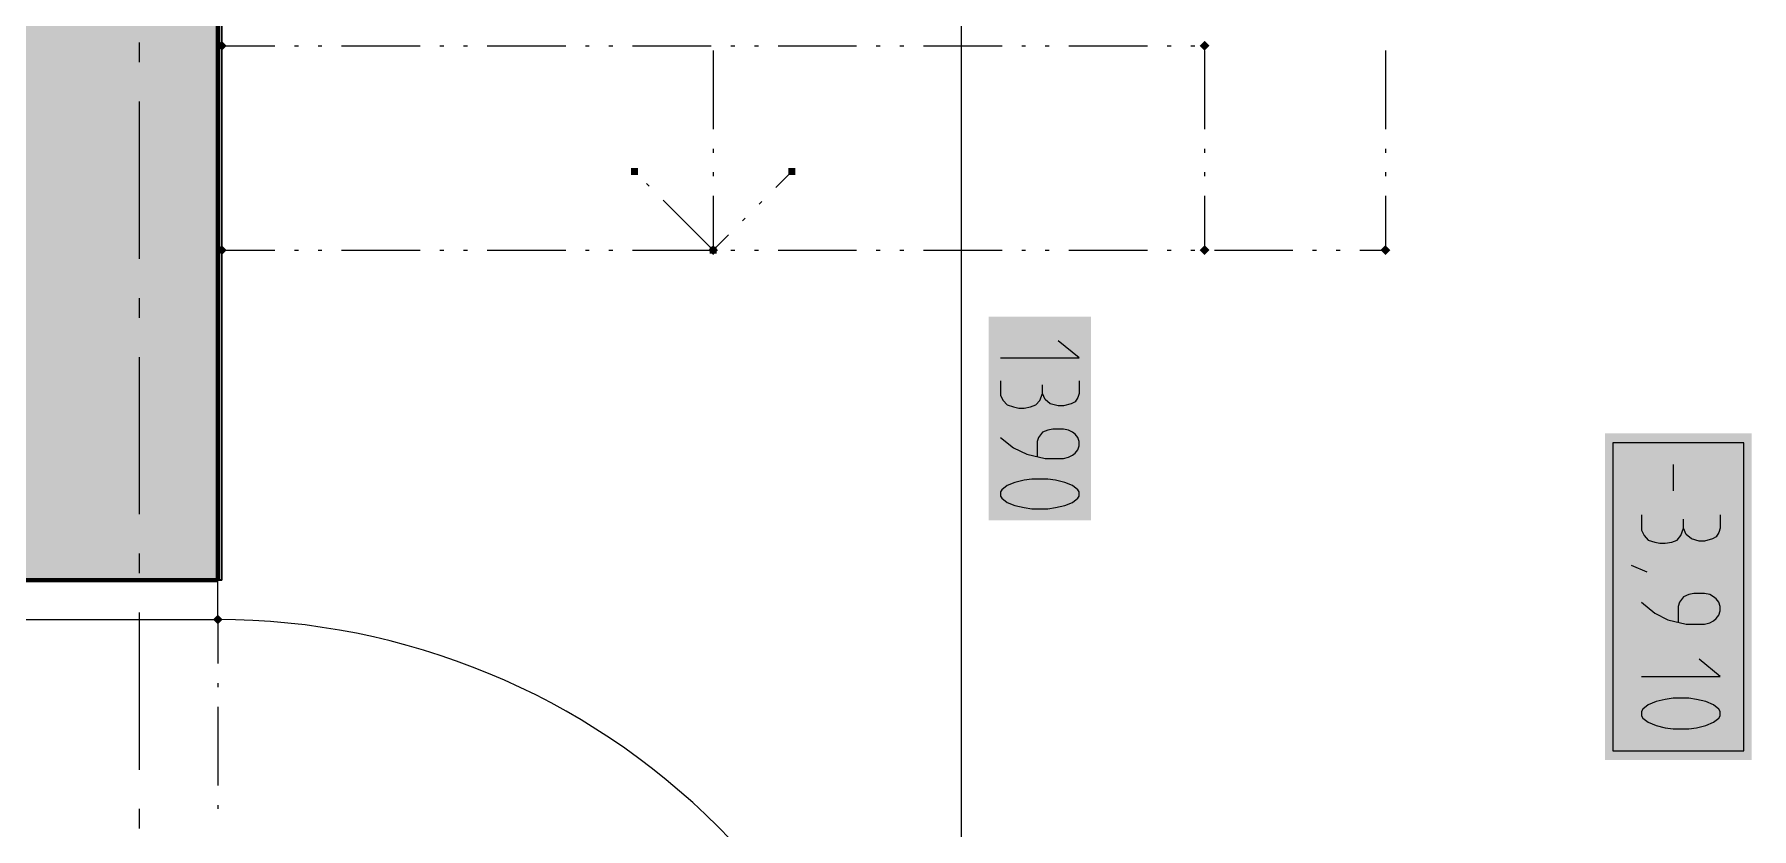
# Model space of a CAD drawing. Header units: millimetres. Extents: x 0 to 594, y 0 to 420.
# Drawn here: x 398.18 to 415.38, y 259.65 to 267.6 of the extents above; entities that cross this region are included whole.
import ezdxf

# ---------------------------------------------------------------- set-up
doc = ezdxf.new("R2010")
doc.units = ezdxf.units.MM
doc.header["$LTSCALE"] = 8
for name, color, linetype in [('PDF_Dvere', 7, 'Continuous'), ('PDF_Koty delkove', 7, 'Continuous'), ('PDF_Koty vyskove-pudorysy', 7, 'Continuous'), ('PDF_Omitka', 7, 'Continuous'), ('PDF_Osy hlavni', 7, 'Continuous'), ('PDF_Schody 2D', 7, 'Continuous'), ('PDF_Steny obvodove nosne', 7, 'Continuous')]:
    doc.layers.add(name, color=color, linetype=linetype)

msp = doc.modelspace()

# ---------------------------------------------------------------- linework, layer by layer
at = {"layer": 'PDF_Dvere', "lineweight": 25}
msp.add_lwpolyline([(398.051, 262.134), (398.051, 261.74), (400.02, 261.74), (400.02, 262.134)], close=True, dxfattribs=at)
msp.add_lwpolyline([(400.02, 254.764), (400.02, 254.654), (407.106, 254.654, 0.414214), (400.02, 261.74), (400.02, 261.299)], format="xyb", dxfattribs=at)
for points in [[(400.02, 261.102), (400.02, 261.063)], [(400.02, 260.866), (400.02, 260.079)], [(400.02, 259.882), (400.02, 259.843)]]:
    msp.add_lwpolyline(points, dxfattribs=at)
at = {"layer": 'PDF_Dvere', "lineweight": 25, "transparency": 33554559}
msp.add_solid([(400.02, 261.789), (400.069, 261.74), (399.971, 261.74), (400.02, 261.691)], dxfattribs=at)
at = {"layer": 'PDF_Koty delkove', "lineweight": 18}
for points in [[(407.464, 299.614), (407.464, 295.179), (407.464, 287.961), (407.464, 285.437), (407.464, 269.22), (407.464, 258.288), (407.464, 252.213)], [(407.858, 264.363), (408.645, 264.363), (408.436, 264.531)], [(407.858, 264.132), (407.858, 263.985), (407.884, 263.933), (407.924, 263.891), (407.989, 263.87), (408.042, 263.859), (408.095, 263.859), (408.16, 263.87), (408.212, 263.891), (408.251, 263.933), (408.278, 264.006)], [(408.645, 264.132), (408.645, 264.006), (408.633, 263.964), (408.606, 263.922), (408.566, 263.901), (408.488, 263.88), (408.436, 263.88), (408.357, 263.901), (408.304, 263.943), (408.278, 264.006), (408.278, 264.09)], [(407.858, 263.565), (407.989, 263.46), (408.121, 263.397), (408.304, 263.355), (408.488, 263.355), (408.54, 263.366), (408.58, 263.387), (408.606, 263.407), (408.633, 263.439), (408.645, 263.481), (408.645, 263.523), (408.633, 263.565), (408.606, 263.596), (408.58, 263.617), (408.54, 263.639), (408.488, 263.649), (408.383, 263.649), (408.331, 263.639), (408.278, 263.617), (408.239, 263.565), (408.225, 263.523), (408.225, 263.376)], [(408.331, 263.145), (408.173, 263.145), (408.095, 263.135), (408.003, 263.113), (407.924, 263.082), (407.871, 263.04), (407.858, 263.019), (407.858, 262.977), (407.871, 262.956), (407.924, 262.914), (408.003, 262.883), (408.095, 262.862), (408.173, 262.851)], [(408.173, 262.851), (408.331, 262.851), (408.409, 262.862), (408.501, 262.883), (408.58, 262.914), (408.633, 262.956), (408.645, 262.977), (408.645, 263.019), (408.633, 263.04), (408.58, 263.082), (408.501, 263.113), (408.409, 263.135), (408.331, 263.145)]]:
    msp.add_lwpolyline(points, dxfattribs=at)
at = {"layer": 'PDF_Koty delkove', "color": 7, "lineweight": 18, "true_color": 0xffffff, "transparency": 33554559}
msp.add_solid([(407.74, 264.775), (407.74, 262.733), (408.763, 264.775), (408.763, 262.733)], dxfattribs=at)
at = {"layer": 'PDF_Koty vyskove-pudorysy', "lineweight": 18}
msp.add_lwpolyline([(413.99, 263.511), (413.99, 260.427), (415.302, 260.427), (415.302, 263.511)], close=True, dxfattribs=at)
for points in [[(414.594, 263.292), (414.594, 263.029)], [(414.278, 262.789), (414.278, 262.636), (414.305, 262.581), (414.344, 262.537), (414.41, 262.516), (414.462, 262.505), (414.515, 262.505), (414.581, 262.516), (414.633, 262.537), (414.672, 262.581), (414.699, 262.657)], [(415.066, 262.789), (415.066, 262.657), (415.053, 262.614), (415.026, 262.57), (414.987, 262.548), (414.909, 262.526), (414.856, 262.526), (414.777, 262.548), (414.725, 262.592), (414.699, 262.657), (414.699, 262.745)], [(414.174, 262.286), (414.331, 262.22)], [(414.278, 261.914), (414.41, 261.804), (414.541, 261.739), (414.725, 261.695), (414.909, 261.695), (414.961, 261.706), (415, 261.728), (415.026, 261.75), (415.053, 261.783), (415.066, 261.827), (415.066, 261.87), (415.053, 261.914), (415.026, 261.947), (415, 261.968), (414.961, 261.991), (414.909, 262.002), (414.803, 262.002), (414.751, 261.991), (414.699, 261.968), (414.659, 261.914), (414.646, 261.87), (414.646, 261.717)], [(414.278, 261.17), (415.066, 261.17), (414.856, 261.345)], [(415.053, 260.754), (415.066, 260.777), (415.066, 260.82), (415.053, 260.842), (415, 260.886), (414.922, 260.918), (414.829, 260.941), (414.751, 260.952), (414.594, 260.952), (414.515, 260.941), (414.423, 260.918), (414.344, 260.886), (414.292, 260.842), (414.278, 260.82), (414.278, 260.777), (414.292, 260.754), (414.344, 260.711), (414.423, 260.678), (414.515, 260.657), (414.594, 260.645)], [(414.594, 260.645), (414.751, 260.645), (414.829, 260.657), (414.922, 260.678), (415, 260.711), (415.053, 260.754)]]:
    msp.add_lwpolyline(points, dxfattribs=at)
at = {"layer": 'PDF_Koty vyskove-pudorysy', "color": 7, "lineweight": 18, "true_color": 0xffffff, "transparency": 33554559}
msp.add_solid([(413.911, 263.605), (413.911, 260.332), (415.381, 263.605), (415.381, 260.332)], dxfattribs=at)
at = {"layer": 'PDF_Omitka', "lineweight": 35}
for points in [[(400.059, 262.134), (400.059, 299.614), (400.059, 299.653), (400.02, 299.653), (400.02, 262.134)], [(400.059, 262.134), (400.02, 262.134)]]:
    msp.add_lwpolyline(points, dxfattribs=at)
at = {"layer": 'PDF_Osy hlavni', "lineweight": 18}
for points in [[(399.232, 267.52), (399.232, 267.323)], [(399.232, 266.929), (399.232, 265.354)], [(399.232, 264.961), (399.232, 264.764)], [(399.232, 264.37), (399.232, 262.795)], [(399.232, 262.402), (399.232, 262.205)], [(399.232, 261.811), (399.232, 260.236)], [(399.232, 259.843), (399.232, 259.646)]]:
    msp.add_lwpolyline(points, dxfattribs=at)
at = {"layer": 'PDF_Schody 2D', "lineweight": 25}
for points in [[(400.059, 267.488), (400.59, 267.488)], [(400.059, 267.441), (400.059, 266.654)], [(400.787, 267.488), (400.827, 267.488)], [(401.023, 267.488), (401.063, 267.488)], [(401.26, 267.488), (402.047, 267.488)], [(402.244, 267.488), (402.283, 267.488)], [(402.48, 267.488), (402.52, 267.488)], [(402.716, 267.488), (403.504, 267.488)], [(403.701, 267.488), (403.74, 267.488)], [(403.937, 267.488), (403.976, 267.488)], [(404.173, 267.488), (404.96, 267.488)], [(404.98, 267.441), (404.98, 266.654)], [(405.157, 267.488), (405.197, 267.488)], [(405.394, 267.488), (405.433, 267.488)], [(405.63, 267.488), (406.417, 267.488)], [(406.614, 267.488), (406.653, 267.488)], [(406.85, 267.488), (406.89, 267.488)], [(407.086, 267.488), (407.874, 267.488)], [(408.071, 267.488), (408.11, 267.488)], [(408.307, 267.488), (408.346, 267.488)], [(408.543, 267.488), (409.331, 267.488)], [(409.527, 267.488), (409.567, 267.488)], [(409.764, 267.488), (409.803, 267.488)], [(409.902, 267.441), (409.902, 266.654)], [(411.713, 267.441), (411.713, 266.654)], [(400.059, 266.457), (400.059, 266.417)], [(404.98, 266.457), (404.98, 266.417)], [(409.902, 266.457), (409.902, 266.417)], [(411.713, 266.457), (411.713, 266.417)], [(400.059, 266.221), (400.059, 266.181)], [(404.313, 266.109), (404.34, 266.081)], [(404.98, 266.221), (404.98, 266.181)], [(405.768, 266.228), (405.607, 266.068)], [(409.902, 266.221), (409.902, 266.181)], [(411.713, 266.221), (411.713, 266.181)], [(400.059, 265.984), (400.059, 265.441)], [(405.134, 265.594), (404.98, 265.441), (404.48, 265.942)], [(404.98, 265.984), (404.98, 265.441)], [(405.468, 265.928), (405.44, 265.901)], [(409.902, 265.984), (409.902, 265.441)], [(411.713, 265.984), (411.713, 265.441)], [(405.301, 265.761), (405.273, 265.734)], [(400.059, 265.441), (400.59, 265.441)], [(400.787, 265.441), (400.827, 265.441)], [(401.023, 265.441), (401.063, 265.441)], [(401.26, 265.441), (402.047, 265.441)], [(402.244, 265.441), (402.283, 265.441)], [(402.48, 265.441), (402.52, 265.441)], [(402.716, 265.441), (403.504, 265.441)], [(403.701, 265.441), (403.74, 265.441)], [(403.937, 265.441), (403.976, 265.441)], [(404.173, 265.441), (404.96, 265.441)], [(405.157, 265.441), (405.197, 265.441)], [(405.394, 265.441), (405.433, 265.441)], [(405.63, 265.441), (406.417, 265.441)], [(406.614, 265.441), (406.653, 265.441)], [(406.85, 265.441), (406.89, 265.441)], [(407.086, 265.441), (407.874, 265.441)], [(408.071, 265.441), (408.11, 265.441)], [(408.307, 265.441), (408.346, 265.441)], [(408.543, 265.441), (409.331, 265.441)], [(409.527, 265.441), (409.567, 265.441)], [(409.764, 265.441), (409.803, 265.441)], [(410, 265.441), (410.787, 265.441)], [(410.984, 265.441), (411.023, 265.441)], [(411.22, 265.441), (411.26, 265.441)], [(411.457, 265.441), (411.713, 265.441)]]:
    msp.add_lwpolyline(points, dxfattribs=at)
at = {"layer": 'PDF_Schody 2D', "lineweight": 25, "transparency": 33554559}
for points in [[(400.01, 267.488), (400.059, 267.537), (400.059, 267.439), (400.108, 267.488)], [(409.852, 267.488), (409.902, 267.537), (409.902, 267.439), (409.951, 267.488)], [(404.158, 266.263), (404.228, 266.263), (404.158, 266.194), (404.228, 266.194)], [(405.803, 266.263), (405.803, 266.194), (405.733, 266.263), (405.733, 266.194)], [(400.059, 265.49), (400.108, 265.441), (400.01, 265.441), (400.059, 265.392)], [(400.01, 265.441), (400.059, 265.49), (400.059, 265.392), (400.108, 265.441)], [(404.98, 265.49), (405.03, 265.441), (404.931, 265.441), (404.98, 265.392)], [(405.015, 265.476), (405.015, 265.406), (404.946, 265.476), (404.946, 265.406)], [(404.946, 265.476), (405.015, 265.476), (404.946, 265.406), (405.015, 265.406)], [(409.852, 265.441), (409.902, 265.49), (409.902, 265.392), (409.951, 265.441)], [(409.852, 265.441), (409.902, 265.49), (409.902, 265.392), (409.951, 265.441)], [(409.902, 265.49), (409.951, 265.441), (409.852, 265.441), (409.902, 265.392)], [(411.664, 265.441), (411.713, 265.49), (411.713, 265.392), (411.762, 265.441)], [(411.713, 265.49), (411.762, 265.441), (411.664, 265.441), (411.713, 265.392)]]:
    msp.add_solid(points, dxfattribs=at)
at = {"layer": 'PDF_Steny obvodove nosne', "lineweight": 70}
for points in [[(400.02, 262.134), (400.02, 299.653), (400.059, 299.653)], [(400.02, 262.134), (398.051, 262.134)]]:
    msp.add_lwpolyline(points, dxfattribs=at)
at = {"layer": 'PDF_Steny obvodove nosne', "color": 9, "lineweight": 9, "true_color": 0xc0c0c0, "transparency": 33554559}
msp.add_solid([(400.02, 262.134), (400.02, 301.622), (398.051, 262.134), (398.051, 301.622)], dxfattribs=at)

doc.saveas('drawing.dxf')
